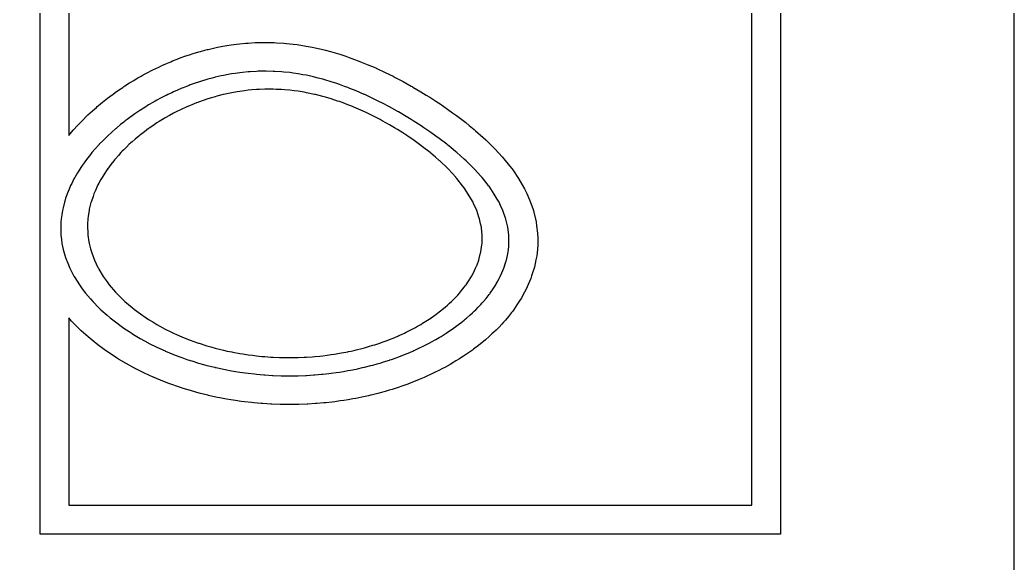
# Model space of a CAD drawing. Header units: millimetres. Extents: x 0 to 500, y 0 to 700.
# Drawn here: x 258.1 to 500, y 255.9 to 388.1 of the extents above; entities that cross this region are included whole.
import ezdxf

# ---------------------------------------------------------------- set-up
doc = ezdxf.new("R2010")
doc.units = ezdxf.units.MM
for name, color, linetype in [('CORTE', 1, 'Continuous'), ('GRABADO', 5, 'Continuous'), ('HOJA', 8, 'Continuous')]:
    doc.layers.add(name, color=color, linetype=linetype)

msp = doc.modelspace()

# ---------------------------------------------------------------- linework, layer by layer
at = {"layer": 'CORTE'}
for points in [[(443.15, 462.15), (443.15, 263), (263, 263), (263, 263), (263, 503.15)], [(270, 496.15), (270, 359.99), (270, 359.99), (270.26, 360.31), (271.16, 361.33), (272.08, 362.37), (272.18, 362.47), (272.34, 362.64), (273.39, 363.71), (274.39, 364.71), (274.48, 364.8), (274.63, 364.94), (275.73, 365.94), (276.69, 366.8), (276.9, 366.98), (277.17, 367.21), (278.18, 368.04), (279, 368.69), (279.42, 369.02), (279.98, 369.45), (280.74, 370.01), (281.3, 370.42), (282.04, 370.94), (283.1, 371.66), (283.39, 371.86), (283.6, 372), (284.76, 372.73), (285.77, 373.36), (286.16, 373.59), (286.77, 373.95), (287.57, 374.41), (288.07, 374.68), (289.04, 375.2), (290.26, 375.84), (290.55, 375.98), (291.01, 376.2), (292.02, 376.69), (292.58, 376.95), (293.6, 377.4), (294.79, 377.91), (295.22, 378.08), (296.1, 378.43), (296.77, 378.69), (297.11, 378.82), (298.46, 379.3), (299.34, 379.6), (300.2, 379.87), (301.59, 380.29), (301.99, 380.4), (303.09, 380.69), (303.67, 380.85), (303.93, 380.91), (305.55, 381.28), (306.19, 381.42), (307.48, 381.67), (308.47, 381.84), (309.48, 381.99), (310.76, 382.17), (311.54, 382.26), (313.05, 382.41), (313.66, 382.45), (315.35, 382.55), (315.86, 382.57), (317.65, 382.6), (318.14, 382.6), (319.96, 382.56), (320.5, 382.53), (322.27, 382.42), (322.96, 382.36), (324.57, 382.19), (325.53, 382.06), (326.87, 381.87), (328.21, 381.63), (329.16, 381.45), (331.03, 381.05), (331.44, 380.95), (332.41, 380.7), (333.68, 380.37), (334.22, 380.21), (335.93, 379.7), (337.4, 379.22), (338.18, 378.96), (339.49, 378.48), (340.39, 378.15), (340.98, 377.91), (342.6, 377.26), (344.65, 376.38), (344.79, 376.32), (344.94, 376.24), (346.98, 375.29), (348.87, 374.36), (349.14, 374.22), (349.41, 374.08), (351.32, 373.07), (353.3, 371.97), (353.51, 371.85), (353.73, 371.72), (355.62, 370.61), (356.94, 369.8), (357.81, 369.25), (359.27, 368.32), (359.9, 367.9), (360.31, 367.63), (362.1, 366.39), (363.38, 365.49), (364.31, 364.79), (366.27, 363.32), (366.55, 363.09), (367.37, 362.42), (368.59, 361.42), (368.97, 361.1), (370.84, 359.43), (371.46, 358.88), (373.11, 357.25), (373.76, 356.6), (375.4, 354.8), (375.87, 354.28), (377.24, 352.56), (377.76, 351.9), (378, 351.56), (379.44, 349.46), (380.31, 347.94), (380.89, 346.94), (381.39, 345.87), (382.1, 344.34), (382.86, 342.16), (383.03, 341.7), (383.13, 341.28), (383.69, 338.97), (383.82, 337.97), (384.04, 336.2), (384.07, 335), (384.09, 333.41), (383.99, 332.26), (383.83, 330.64), (383.66, 329.74), (383.28, 327.92), (383.12, 327.4), (382.93, 326.81), (382.6, 325.78), (382.39, 325.15), (381.79, 323.72), (381.27, 322.56), (380.88, 321.82), (380.37, 320.91), (380.1, 320.41), (379.82, 319.94), (379.03, 318.73), (378.18, 317.5), (377.92, 317.15), (377.71, 316.9), (376.94, 315.92), (376.2, 315.03), (375.74, 314.51), (375.32, 314.07), (374.66, 313.36), (373.93, 312.61), (373.39, 312.09), (372.93, 311.67), (372.23, 311.02), (371.37, 310.26), (370.9, 309.87), (370.55, 309.59), (369.66, 308.87), (368.47, 307.96), (368.3, 307.83), (368.18, 307.76), (366.98, 306.91), (366.03, 306.27), (365.63, 306.01), (365.02, 305.62), (364.19, 305.1), (363.67, 304.79), (362.78, 304.27), (361.5, 303.55), (361.33, 303.46), (361.07, 303.32), (359.83, 302.68), (359.15, 302.35), (358.32, 301.94), (356.97, 301.32), (356.78, 301.23), (356.44, 301.08), (355.22, 300.56), (354.65, 300.33), (353.62, 299.92), (352.46, 299.48), (351.99, 299.31), (350.8, 298.89), (350.37, 298.74), (350.16, 298.67), (348.68, 298.2), (347.97, 297.98), (346.95, 297.69), (345.78, 297.36), (345.2, 297.21), (343.59, 296.8), (343.41, 296.76), (342.94, 296.65), (341.68, 296.37), (341.32, 296.3), (339.83, 296), (339.13, 295.87), (337.94, 295.67), (336.94, 295.5), (336.02, 295.37), (334.74, 295.19), (334.06, 295.11), (332.55, 294.94), (332.06, 294.9), (330.35, 294.75), (330.02, 294.72), (328.15, 294.61), (327.94, 294.6), (325.96, 294.52), (325.82, 294.52), (323.76, 294.49), (323.65, 294.49), (321.56, 294.51), (321.43, 294.52), (319.36, 294.59), (319.15, 294.61), (317.17, 294.73), (316.82, 294.76), (314.97, 294.92), (314.42, 294.98), (312.77, 295.16), (311.95, 295.28), (310.58, 295.46), (309.4, 295.66), (308.39, 295.82), (306.76, 296.13), (306.2, 296.24), (304.31, 296.65), (303.94, 296.73), (303.77, 296.77), (301.74, 297.28), (300.88, 297.52), (299.56, 297.89), (297.84, 298.42), (297.37, 298.56), (296.44, 298.88), (295.08, 299.35), (294.3, 299.65), (292.89, 300.18), (290.75, 301.06), (290.58, 301.14), (290.48, 301.18), (288.4, 302.14), (286.45, 303.11), (286.23, 303.21), (285.94, 303.37), (283.91, 304.49), (282.1, 305.56), (281.56, 305.89), (280.79, 306.41), (279.41, 307.32), (278.61, 307.88), (277.06, 309.04), (275.64, 310.15), (274.7, 310.95), (273.01, 312.47), (272.34, 313.12), (270.67, 314.82), (270, 315.58), (270, 270), (436.15, 270), (436.15, 270), (436.15, 452.15)]]:
    msp.add_lwpolyline(points, dxfattribs=at)
msp.add_lwpolyline([(370.38, 337.5), (370.36, 337.68), (370.19, 338.47), (369.92, 339.69), (369.79, 340.09), (369.25, 341.7), (368.47, 343.42), (368.34, 343.71), (368.18, 343.99), (367.19, 345.72), (366.16, 347.23), (365.81, 347.74), (364.4, 349.49), (364.19, 349.75), (364.14, 349.8), (362.34, 351.76), (362.12, 351.97), (360.24, 353.78), (360.1, 353.9), (359.18, 354.69), (358.08, 355.64), (357.91, 355.79), (356.06, 357.23), (355.31, 357.8), (354.04, 358.71), (352.45, 359.82), (352.02, 360.1), (351.25, 360.59), (350, 361.38), (349.27, 361.83), (347.98, 362.58), (346.26, 363.55), (345.96, 363.72), (345.72, 363.85), (343.94, 364.76), (342.17, 365.62), (341.92, 365.74), (341.64, 365.86), (339.9, 366.62), (338.61, 367.15), (337.88, 367.45), (336.72, 367.88), (335.86, 368.19), (335.39, 368.34), (333.84, 368.85), (332.46, 369.25), (331.82, 369.44), (330, 369.89), (329.8, 369.94), (329.74, 369.96), (327.78, 370.36), (327.21, 370.46), (325.76, 370.7), (324.83, 370.82), (323.74, 370.95), (322.58, 371.05), (321.72, 371.12), (320.43, 371.18), (319.7, 371.21), (318.38, 371.21), (317.68, 371.21), (316.42, 371.16), (315.66, 371.12), (314.53, 371.03), (313.64, 370.95), (312.7, 370.83), (311.63, 370.69), (310.94, 370.58), (309.61, 370.34), (309.23, 370.27), (307.59, 369.91), (307.57, 369.91), (307.5, 369.89), (305.97, 369.5), (305.57, 369.39), (304.4, 369.04), (303.55, 368.77), (302.88, 368.55), (301.53, 368.07), (301.39, 368.02), (301.02, 367.88), (299.94, 367.45), (299.51, 367.27), (298.53, 366.84), (297.49, 366.37), (297.14, 366.21), (296.44, 365.86), (295.8, 365.54), (295.47, 365.37), (294.48, 364.83), (293.45, 364.26), (293.19, 364.11), (292.76, 363.85), (291.94, 363.34), (291.43, 363.02), (290.72, 362.55), (289.66, 361.84), (289.52, 361.73), (289.41, 361.66), (288.36, 360.87), (287.39, 360.13), (287.22, 359.99), (287.01, 359.82), (286.12, 359.07), (285.37, 358.42), (285.05, 358.13), (284.69, 357.81), (284.01, 357.15), (283.35, 356.5), (283, 356.14), (282.67, 355.8), (282.04, 355.09), (281.33, 354.29), (281.1, 354.02), (280.9, 353.78), (280.21, 352.89), (279.37, 351.77), (279.35, 351.74), (279.32, 351.7), (278.55, 350.52), (278.07, 349.76), (277.79, 349.27), (277.3, 348.36), (277.08, 347.96), (276.97, 347.75), (276.45, 346.58), (276.08, 345.74), (275.88, 345.15), (275.39, 343.73), (275.37, 343.64), (275.28, 343.3), (274.97, 342.02), (274.9, 341.72), (274.7, 340.29), (274.61, 339.71), (274.55, 338.42), (274.52, 337.7), (274.59, 336.37), (274.63, 335.69), (274.88, 334.08), (274.94, 333.68), (275.28, 332.36), (275.47, 331.67), (275.58, 331.38), (276.21, 329.66), (277.07, 327.88), (277.17, 327.65), (277.3, 327.44), (278.38, 325.64), (279.32, 324.33), (279.84, 323.63), (281.33, 321.88), (281.57, 321.61), (283.35, 319.85), (283.61, 319.6), (285.37, 318.1), (286, 317.59), (287.39, 316.56), (288.81, 315.57), (289.41, 315.19), (290.39, 314.59), (291.43, 313.96), (292.13, 313.56), (293.45, 312.86), (294.83, 312.19), (295.47, 311.87), (296.17, 311.55), (297.49, 310.97), (298.44, 310.6), (299.51, 310.17), (301.27, 309.53), (301.53, 309.44), (301.66, 309.4), (303.55, 308.8), (304.56, 308.52), (305.57, 308.23), (307.31, 307.8), (307.59, 307.72), (308.52, 307.52), (309.61, 307.29), (309.89, 307.24), (311.63, 306.92), (312.34, 306.81), (313.65, 306.6), (314.69, 306.48), (315.67, 306.35), (316.96, 306.23), (317.69, 306.16), (319.15, 306.06), (319.71, 306.02), (321.28, 305.96), (321.73, 305.94), (323.33, 305.92), (323.75, 305.91), (325.33, 305.94), (325.77, 305.94), (327.28, 306.01), (327.79, 306.03), (329.18, 306.13), (329.81, 306.18), (331.03, 306.3), (331.83, 306.38), (332.84, 306.51), (333.85, 306.65), (334.61, 306.76), (335.87, 306.97), (336.34, 307.05), (337.89, 307.35), (338.03, 307.38), (338.66, 307.52), (339.68, 307.75), (339.91, 307.8), (341.3, 308.15), (341.93, 308.32), (342.88, 308.59), (343.95, 308.91), (344.43, 309.06), (345.87, 309.53), (345.95, 309.56), (345.97, 309.57), (347.42, 310.1), (347.99, 310.32), (348.87, 310.67), (350.01, 311.15), (350.29, 311.27), (350.9, 311.55), (351.67, 311.9), (352.03, 312.08), (353.02, 312.57), (354.05, 313.11), (354.34, 313.27), (354.86, 313.56), (355.63, 314), (356.07, 314.27), (356.88, 314.77), (358.09, 315.55), (358.1, 315.56), (358.12, 315.57), (359.28, 316.4), (360.11, 317.03), (360.43, 317.27), (360.82, 317.59), (361.53, 318.18), (362.13, 318.71), (362.6, 319.13), (363.11, 319.6), (363.63, 320.12), (364.14, 320.66), (364.61, 321.15), (365.03, 321.61), (365.54, 322.23), (366.16, 323.02), (366.43, 323.36), (366.63, 323.62), (367.25, 324.55), (367.94, 325.63), (368.02, 325.79), (368.18, 326.09), (368.71, 327.12), (368.96, 327.64), (369.31, 328.52), (369.74, 329.65), (369.83, 330.01), (370.19, 331.41), (370.25, 331.61), (370.26, 331.66), (370.49, 333.37), (370.53, 333.67), (370.56, 335.31), (370.57, 335.68), (370.38, 337.5)], close=True, dxfattribs=at)
at = {"layer": 'GRABADO'}
for points in [[(443.15, 457.35), (443.15, 263), (263, 263), (263, 503.15)], [(270, 496.15), (270, 359.99), (270, 359.99), (270.26, 360.31), (271.16, 361.33), (272.08, 362.37), (272.18, 362.47), (272.34, 362.64), (273.39, 363.71), (274.39, 364.71), (274.48, 364.8), (274.63, 364.94), (275.73, 365.94), (276.69, 366.8), (276.9, 366.98), (277.17, 367.21), (278.18, 368.04), (279, 368.69), (279.42, 369.02), (279.98, 369.45), (280.74, 370.01), (281.3, 370.42), (282.04, 370.94), (283.1, 371.66), (283.39, 371.86), (283.6, 372), (284.76, 372.73), (285.77, 373.36), (286.16, 373.59), (286.77, 373.95), (287.57, 374.41), (288.07, 374.68), (289.04, 375.2), (290.26, 375.84), (290.55, 375.98), (291.01, 376.2), (292.02, 376.69), (292.58, 376.95), (293.6, 377.4), (294.79, 377.91), (295.22, 378.08), (296.1, 378.43), (296.77, 378.69), (297.11, 378.82), (298.46, 379.3), (299.34, 379.6), (300.2, 379.87), (301.59, 380.29), (301.99, 380.4), (303.09, 380.69), (303.67, 380.85), (303.93, 380.91), (305.55, 381.28), (306.19, 381.42), (307.48, 381.67), (308.47, 381.84), (309.48, 381.99), (310.76, 382.17), (311.54, 382.26), (313.05, 382.41), (313.66, 382.45), (315.35, 382.55), (315.86, 382.57), (317.65, 382.6), (318.14, 382.6), (319.96, 382.56), (320.5, 382.53), (322.27, 382.42), (322.96, 382.36), (324.57, 382.19), (325.53, 382.06), (326.87, 381.87), (328.21, 381.63), (329.16, 381.45), (331.03, 381.05), (331.44, 380.95), (332.41, 380.7), (333.68, 380.37), (334.22, 380.21), (335.93, 379.7), (337.4, 379.22), (338.18, 378.96), (339.49, 378.48), (340.39, 378.15), (340.98, 377.91), (342.6, 377.26), (344.65, 376.38), (344.79, 376.32), (344.94, 376.24), (346.98, 375.29), (348.87, 374.36), (349.14, 374.22), (349.41, 374.08), (351.32, 373.07), (353.3, 371.97), (353.51, 371.85), (353.73, 371.72), (355.62, 370.61), (356.94, 369.8), (357.81, 369.25), (359.27, 368.32), (359.9, 367.9), (360.31, 367.63), (362.1, 366.39), (363.38, 365.49), (364.31, 364.79), (366.27, 363.32), (366.55, 363.09), (367.37, 362.42), (368.59, 361.42), (368.97, 361.1), (370.84, 359.43), (371.46, 358.88), (373.11, 357.25), (373.76, 356.6), (375.4, 354.8), (375.87, 354.28), (377.24, 352.56), (377.76, 351.9), (378, 351.56), (379.44, 349.46), (380.31, 347.94), (380.89, 346.94), (381.39, 345.87), (382.1, 344.34), (382.86, 342.16), (383.03, 341.7), (383.13, 341.28), (383.69, 338.97), (383.82, 337.97), (384.04, 336.2), (384.07, 335), (384.09, 333.41), (383.99, 332.26), (383.83, 330.64), (383.66, 329.74), (383.28, 327.92), (383.12, 327.4), (382.93, 326.81), (382.6, 325.78), (382.39, 325.15), (381.79, 323.72), (381.27, 322.56), (380.88, 321.82), (380.37, 320.91), (380.1, 320.41), (379.82, 319.94), (379.03, 318.73), (378.18, 317.5), (377.92, 317.15), (377.71, 316.9), (376.94, 315.92), (376.2, 315.03), (375.74, 314.51), (375.32, 314.07), (374.66, 313.36), (373.93, 312.61), (373.39, 312.09), (372.93, 311.67), (372.23, 311.02), (371.37, 310.26), (370.9, 309.87), (370.55, 309.59), (369.66, 308.87), (368.47, 307.96), (368.3, 307.83), (368.18, 307.76), (366.98, 306.91), (366.03, 306.27), (365.63, 306.01), (365.02, 305.62), (364.19, 305.1), (363.67, 304.79), (362.78, 304.27), (361.5, 303.55), (361.33, 303.46), (361.07, 303.32), (359.83, 302.68), (359.15, 302.35), (358.32, 301.94), (356.97, 301.32), (356.78, 301.23), (356.44, 301.08), (355.22, 300.56), (354.65, 300.33), (353.62, 299.92), (352.46, 299.48), (351.99, 299.31), (350.8, 298.89), (350.37, 298.74), (350.16, 298.67), (348.68, 298.2), (347.97, 297.98), (346.95, 297.69), (345.78, 297.36), (345.2, 297.21), (343.59, 296.8), (343.41, 296.76), (342.94, 296.65), (341.68, 296.37), (341.32, 296.3), (339.83, 296), (339.13, 295.87), (337.94, 295.67), (336.94, 295.5), (336.02, 295.37), (334.74, 295.19), (334.06, 295.11), (332.55, 294.94), (332.06, 294.9), (330.35, 294.75), (330.02, 294.72), (328.15, 294.61), (327.94, 294.6), (325.96, 294.52), (325.82, 294.52), (323.76, 294.49), (323.65, 294.49), (321.56, 294.51), (321.43, 294.52), (319.36, 294.59), (319.15, 294.61), (317.17, 294.73), (316.82, 294.76), (314.97, 294.92), (314.42, 294.98), (312.77, 295.16), (311.95, 295.28), (310.58, 295.46), (309.4, 295.66), (308.39, 295.82), (306.76, 296.13), (306.2, 296.24), (304.31, 296.65), (303.94, 296.73), (303.77, 296.77), (301.74, 297.28), (300.88, 297.52), (299.56, 297.89), (297.84, 298.42), (297.37, 298.56), (296.44, 298.88), (295.08, 299.35), (294.3, 299.65), (292.89, 300.18), (290.75, 301.06), (290.58, 301.14), (290.48, 301.18), (288.4, 302.14), (286.45, 303.11), (286.23, 303.21), (285.94, 303.37), (283.91, 304.49), (282.1, 305.56), (281.56, 305.89), (280.79, 306.41), (279.41, 307.32), (278.61, 307.88), (277.06, 309.04), (275.64, 310.15), (274.7, 310.95), (273.01, 312.47), (272.34, 313.12), (270.67, 314.82), (270, 315.58), (270, 270), (436.15, 270), (436.15, 452.15)]]:
    msp.add_lwpolyline(points, dxfattribs=at)
msp.add_lwpolyline([(377.05, 335.67), (376.88, 337.07), (376.8, 337.68), (376.33, 339.63), (376.31, 339.69), (376.26, 339.83), (375.6, 341.7), (375.04, 342.92), (374.67, 343.71), (374.25, 344.45), (373.51, 345.72), (372.23, 347.6), (372.13, 347.74), (371.76, 348.2), (370.53, 349.75), (370.21, 350.1), (368.7, 351.76), (368.19, 352.27), (366.66, 353.78), (366.17, 354.22), (364.41, 355.79), (364.15, 356.01), (362.93, 357), (362.13, 357.66), (361.95, 357.81), (360.11, 359.2), (359.27, 359.82), (358.09, 360.66), (356.39, 361.84), (356.07, 362.05), (355.46, 362.44), (354.05, 363.35), (353.26, 363.85), (352.03, 364.6), (350.18, 365.69), (350, 365.8), (349.88, 365.87), (347.98, 366.91), (346.16, 367.88), (345.96, 367.98), (345.76, 368.09), (343.94, 368.98), (341.99, 369.9), (341.92, 369.93), (341.86, 369.95), (339.9, 370.8), (338.38, 371.42), (337.88, 371.61), (337.07, 371.91), (335.86, 372.36), (335.19, 372.58), (333.84, 373.02), (332.25, 373.5), (331.82, 373.62), (330.65, 373.93), (329.8, 374.15), (329.51, 374.21), (327.78, 374.59), (326.96, 374.74), (325.76, 374.95), (324.55, 375.13), (323.74, 375.24), (322.27, 375.39), (321.72, 375.44), (320.1, 375.54), (319.7, 375.56), (318.02, 375.6), (317.68, 375.6), (316.03, 375.57), (315.66, 375.56), (314.12, 375.47), (313.64, 375.43), (312.27, 375.3), (311.62, 375.22), (310.48, 375.06), (309.6, 374.93), (308.75, 374.78), (307.58, 374.56), (307.06, 374.45), (305.56, 374.11), (305.42, 374.07), (304.88, 373.93), (303.83, 373.65), (303.55, 373.57), (302.27, 373.18), (301.53, 372.94), (300.75, 372.68), (299.51, 372.24), (299.27, 372.15), (298.65, 371.91), (297.81, 371.58), (297.49, 371.45), (296.4, 370.98), (295.47, 370.57), (295.01, 370.36), (294.05, 369.9), (293.64, 369.7), (293.45, 369.6), (292.31, 369.01), (291.43, 368.54), (291, 368.3), (290.27, 367.88), (289.72, 367.57), (289.41, 367.38), (288.47, 366.8), (287.39, 366.11), (287.24, 366.01), (287.02, 365.87), (286.04, 365.2), (285.37, 364.72), (284.86, 364.36), (284.19, 363.86), (283.71, 363.49), (283.35, 363.2), (282.59, 362.6), (281.66, 361.84), (281.48, 361.69), (281.33, 361.55), (280.41, 360.74), (279.41, 359.83), (279.36, 359.78), (279.31, 359.72), (278.35, 358.77), (277.4, 357.81), (277.35, 357.75), (277.29, 357.69), (276.4, 356.69), (275.62, 355.8), (275.46, 355.61), (275.27, 355.37), (274.57, 354.48), (274.03, 353.79), (273.71, 353.33), (273.25, 352.67), (272.88, 352.14), (272.63, 351.77), (272.11, 350.9), (271.43, 349.76), (271.36, 349.63), (271.23, 349.38), (270.68, 348.3), (270.4, 347.75), (270.05, 346.91), (269.56, 345.74), (269.48, 345.48), (269.21, 344.69), (268.98, 343.96), (268.9, 343.73), (268.57, 342.36), (268.42, 341.72), (268.26, 340.66), (268.12, 339.71), (268.07, 338.84), (268, 337.7), (268.03, 336.87), (268.07, 335.69), (268.2, 334.69), (268.32, 333.68), (268.64, 332.23), (268.77, 331.67), (269.21, 330.26), (269.41, 329.66), (269.55, 329.32), (270.25, 327.64), (271.23, 325.76), (271.3, 325.63), (271.41, 325.45), (272.56, 323.62), (273.25, 322.68), (274.06, 321.61), (275.27, 320.19), (275.79, 319.6), (277.29, 318.07), (277.79, 317.58), (279.3, 316.23), (280.08, 315.57), (281.32, 314.59), (282.71, 313.56), (283.34, 313.11), (284.66, 312.25), (285.36, 311.78), (285.74, 311.54), (287.38, 310.57), (289.27, 309.53), (289.4, 309.46), (289.54, 309.39), (291.42, 308.45), (293.42, 307.54), (293.44, 307.53), (293.47, 307.51), (295.46, 306.69), (296.79, 306.19), (297.48, 305.93), (298.71, 305.5), (299.5, 305.23), (299.89, 305.11), (301.52, 304.61), (302.76, 304.27), (303.54, 304.04), (305.49, 303.56), (305.56, 303.54), (305.82, 303.48), (307.58, 303.1), (308.06, 303.01), (309.6, 302.72), (310.52, 302.57), (311.63, 302.38), (312.9, 302.21), (313.65, 302.11), (315.2, 301.94), (315.67, 301.88), (317.43, 301.73), (317.69, 301.71), (319.58, 301.59), (319.71, 301.59), (321.68, 301.51), (321.73, 301.51), (323.73, 301.49), (323.75, 301.49), (325.72, 301.52), (325.77, 301.52), (327.67, 301.59), (327.79, 301.6), (329.57, 301.71), (329.81, 301.73), (331.43, 301.87), (331.83, 301.91), (333.25, 302.07), (333.85, 302.14), (335.04, 302.3), (335.87, 302.42), (336.79, 302.57), (337.89, 302.76), (338.5, 302.87), (339.91, 303.15), (340.19, 303.21), (341.41, 303.48), (341.84, 303.58), (341.93, 303.6), (343.45, 303.99), (343.95, 304.12), (345.04, 304.42), (345.97, 304.69), (346.59, 304.88), (348, 305.33), (348.12, 305.37), (348.49, 305.5), (349.62, 305.9), (350.02, 306.04), (351.09, 306.45), (352.04, 306.83), (352.53, 307.02), (353.67, 307.51), (353.94, 307.63), (354.05, 307.68), (355.32, 308.27), (356.08, 308.64), (356.67, 308.93), (357.83, 309.53), (358, 309.62), (358.09, 309.67), (359.3, 310.34), (360.12, 310.82), (360.57, 311.09), (361.29, 311.54), (361.81, 311.87), (362.13, 312.09), (363.01, 312.68), (364.16, 313.48), (364.2, 313.51), (364.26, 313.56), (365.34, 314.38), (366.17, 315.05), (366.46, 315.28), (366.8, 315.57), (367.54, 316.22), (368.19, 316.82), (368.59, 317.19), (369, 317.58), (369.6, 318.19), (370.21, 318.85), (370.57, 319.24), (370.89, 319.59), (371.5, 320.32), (372.23, 321.25), (372.39, 321.45), (372.51, 321.61), (373.22, 322.63), (373.86, 323.62), (374, 323.86), (374.25, 324.3), (374.72, 325.16), (374.97, 325.63), (375.37, 326.52), (375.84, 327.64), (375.95, 327.95), (376.26, 328.94), (376.44, 329.48), (376.49, 329.65), (376.8, 331.13), (376.9, 331.66), (377.02, 332.91), (377.09, 333.67), (377.07, 334.87), (377.05, 335.67)], close=True, dxfattribs=at)
at = {"layer": 'HOJA'}
msp.add_lwpolyline([(0, 0), (500, 0), (500, 700), (0, 700)], close=True, dxfattribs=at)

doc.saveas('drawing.dxf')
